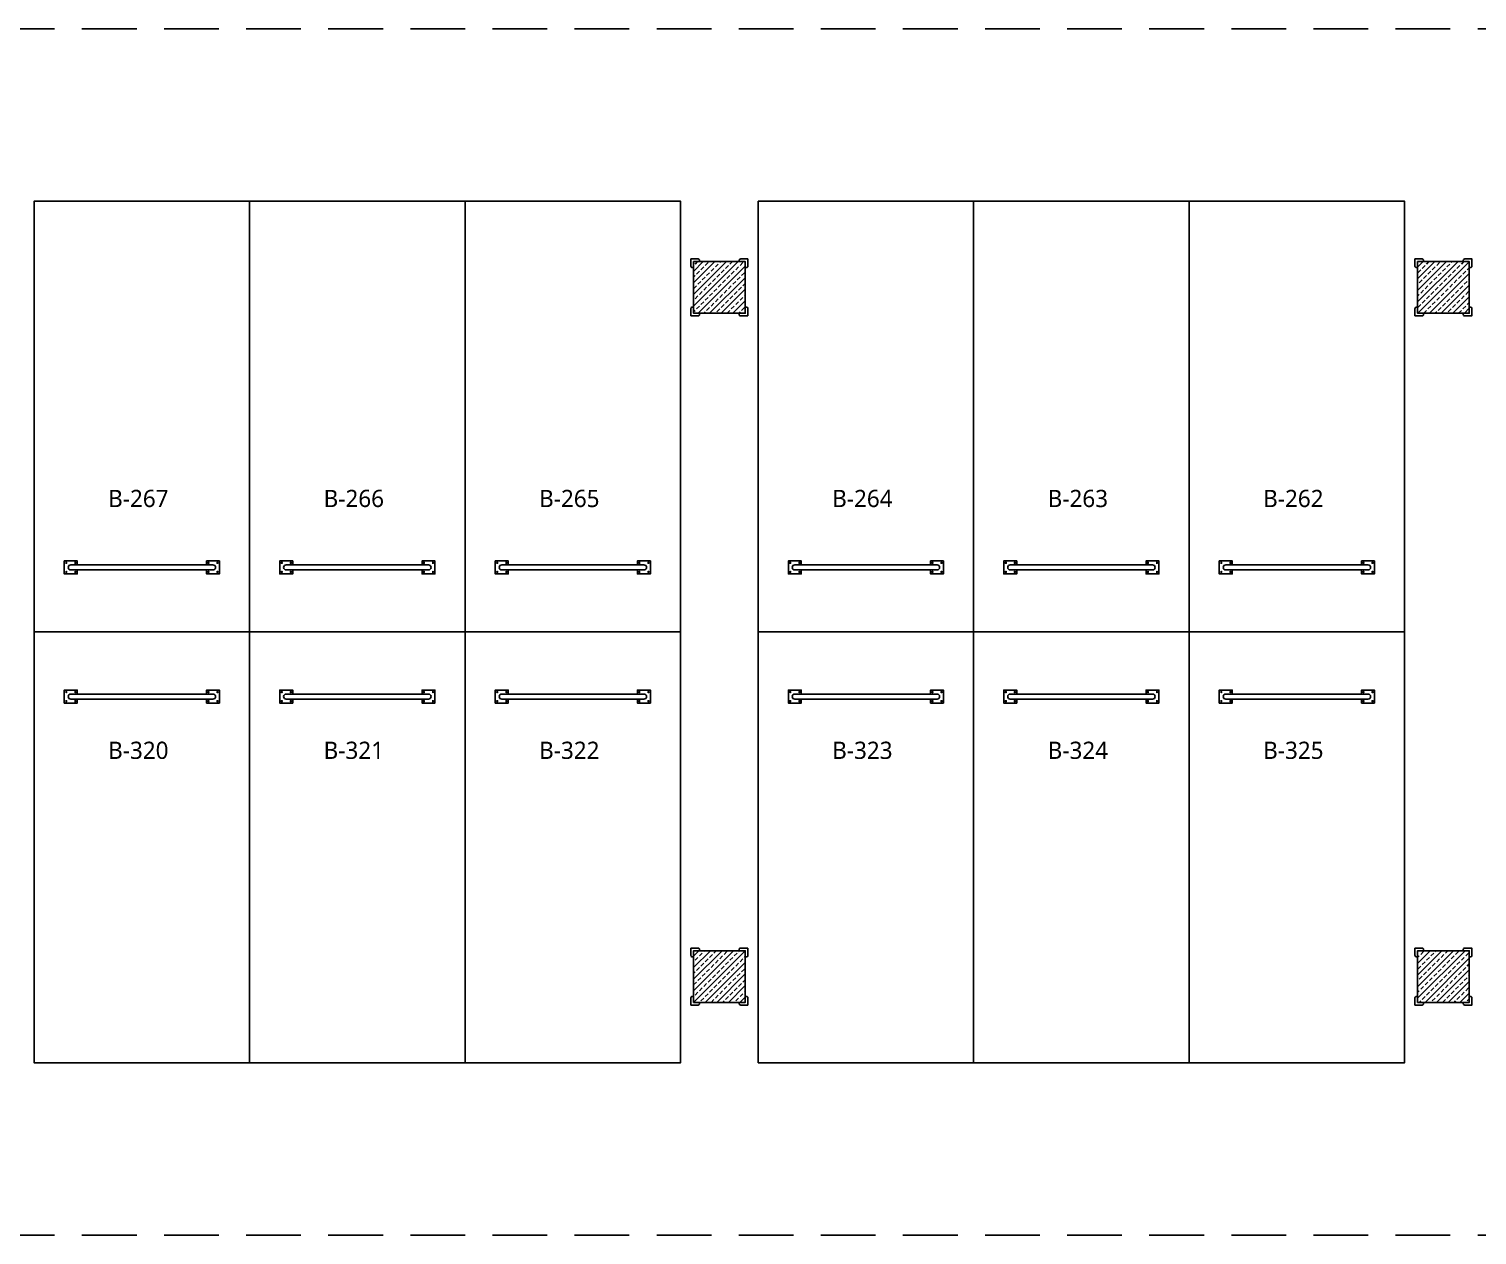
# Model space of a CAD drawing. Header units: millimetres. Extents: x -379292 to 1221486, y 92049 to 447512.
# Drawn here: x 148538 to 165338, y 205619 to 219619 of the extents above; entities that cross this region are included whole.
import ezdxf
from ezdxf.enums import TextEntityAlignment as Align

# ---------------------------------------------------------------- set-up
doc = ezdxf.new("R2010")
doc.units = ezdxf.units.MM
doc.linetypes.add('HIDDEN', pattern=[9.525, 6.35, -3.175])
for name, color, linetype in [('05_HATCH CONCRETE', 141, 'Continuous'), ('05_SYMBOL', 2, 'Continuous'), ('202-A-Y-MahalAd', 141, 'Continuous')]:
    doc.layers.add(name, color=color, linetype=linetype)
doc.styles.get("Standard").update_dxf_attribs({"font": 'segoeuil.ttf'})
pattern_1 = [(225, (905000, -3e-07), (67.351921, -67.351921), []), (225, (904932.65, -3e-07), (67.351921, -67.351921), [47.625, -23.8125])]

# ---------------------------------------------------------------- blocks, each defined once
blk = doc.blocks.new('202_Vida')
at = {"color": 0, "linetype": 'ByBlock', "ltscale": 0.2}
for points in [[(1, 0), (-1, 0)], [(0, 1), (0, -1)]]:
    blk.add_lwpolyline(points, dxfattribs=at)
at = {"color": 0, "linetype": 'ByBlock'}
for radius in [0.42, 0.23, 0.155]:
    blk.add_circle((0, 0), radius, dxfattribs=at)
blk = doc.blocks.new('202_Stoper')
at = {"color": 0, "linetype": 'ByBlock'}
for points in [[(-750, -30), (-750, -75), (-900, -75), (-900, 75), (-750, 75), (-750, 30)], [(750, -30), (750, -75), (900, -75), (900, 75), (750, 75), (750, 30)]]:
    blk.add_lwpolyline(points, dxfattribs=at)
blk.add_lwpolyline([(825, -30, 1), (825, 30), (-825, 30, 1), (-825, -30)], format="xyb", close=True, dxfattribs=at)
at = {"color": 0, "linetype": 'ByBlock', "yscale": 10, "zscale": 10, "rotation": 180}
for p, xscale in [((-877, 53), -10), ((-772, 53), 10), ((772, 53), -10), ((877, 53), 10)]:
    blk.add_blockref('202_Vida', p, dxfattribs=dict(at, xscale=xscale))
at = {"color": 0, "linetype": 'ByBlock', "yscale": 10, "zscale": 10}
for p, xscale in [((-877, -52), 10), ((-772, -52), -10), ((772, -52), 10), ((877, -52), -10)]:
    blk.add_blockref('202_Vida', p, dxfattribs=dict(at, xscale=xscale))
blk = doc.blocks.new('202_Mahalblok')
at = {"color": 0, "linetype": 'ByBlock', "flags": 128}
blk.add_lwpolyline([(0, 0), (0, 5000), (2500, 5000), (2500, 0)], close=True, dxfattribs=at)
at = {"color": 252}
blk.add_blockref('202_Stoper', (1250, 750), dxfattribs=at)
at = {"color": 0, "linetype": 'ByBlock', "ltscale": 25}
blk.add_attdef('MAHALNO', text='', height=200, dxfattribs=at).set_placement((1209, 1390), align=Align.BOTTOM_CENTER)
blk = doc.blocks.new('bariyer')
at = {"color": 8, "ltscale": 25}
blk.add_lwpolyline([(0, -70), (15, -70, 0.414214), (30, -55), (30, 30), (-55, 30, 0.414214), (-70, 15), (-70, 0), (0, 0)], format="xyb", close=True, dxfattribs=at)
blk = doc.blocks.new('OtoParkBodrumKatMimari')
at = {"layer": '05_HATCH CONCRETE'}
h = blk.add_hatch(dxfattribs=at)
h.set_pattern_fill('ANSI33', color=8, scale=15, angle=180, style=0)
h.set_pattern_definition(pattern_1)
h.paths.add_polyline_path([(105200, 116100), (104600, 116100), (104600, 115500), (105200, 115500)])
h = blk.add_hatch(dxfattribs=at)
h.set_pattern_fill('ANSI33', color=8, scale=15, angle=180, style=0)
h.set_pattern_definition(pattern_1)
h.paths.add_polyline_path([(113600, 116100), (113000, 116100), (113000, 115500), (113600, 115500)])
h = blk.add_hatch(dxfattribs=at)
h.set_pattern_fill('ANSI33', color=8, scale=15, angle=180, style=0)
h.set_pattern_definition(pattern_1)
h.paths.add_polyline_path([(105200, 108100), (104600, 108100), (104600, 107500), (105200, 107500)])
h = blk.add_hatch(dxfattribs=at)
h.set_pattern_fill('ANSI33', color=8, scale=15, angle=180, style=0)
h.set_pattern_definition(pattern_1)
h.paths.add_polyline_path([(113600, 108100), (113000, 108100), (113000, 107500), (113600, 107500)])
at = {"color": 5}
for points in [[(105200, 116100), (104600, 116100), (104600, 115500), (105200, 115500)], [(113600, 116100), (113000, 116100), (113000, 115500), (113600, 115500)], [(105200, 108100), (104600, 108100), (104600, 107500), (105200, 107500)], [(113600, 108100), (113000, 108100), (113000, 107500), (113600, 107500)]]:
    blk.add_lwpolyline(points, close=True, dxfattribs=at)
at = {"layer": '05_SYMBOL', "color": 252, "linetype": 'HIDDEN', "ltscale": 100}
for points in [[(19400, 118800), (135650, 118800)], [(19400, 104800), (128500, 104800)]]:
    blk.add_lwpolyline(points, dxfattribs=at)
at = {"layer": '05_SYMBOL', "color": 8, "xscale": -1}
for p in [(104600, 116100), (113000, 116100), (104600, 108100), (113000, 108100)]:
    blk.add_blockref('bariyer', p, dxfattribs=at)
at = {"layer": '05_SYMBOL', "color": 8}
for p in [(105200, 116100), (113600, 116100), (105200, 108100), (113600, 108100)]:
    blk.add_blockref('bariyer', p, dxfattribs=at)
at = {"layer": '05_SYMBOL', "color": 8, "rotation": 180}
for p in [(104600, 115500), (113000, 115500), (104600, 107500), (113000, 107500)]:
    blk.add_blockref('bariyer', p, dxfattribs=at)
at = {"layer": '05_SYMBOL', "color": 8, "xscale": -1, "rotation": 180}
for p in [(105200, 115500), (113600, 115500), (105200, 107500), (113600, 107500)]:
    blk.add_blockref('bariyer', p, dxfattribs=at)
at = {"layer": '202-A-Y-MahalAd', "color": 8, "ltscale": 25}
for p, values in [((96950, 111800), {'MAHALNO': 'B-267'}), ((99450, 111800), {'MAHALNO': 'B-266'}), ((101950, 111800), {'MAHALNO': 'B-265'}), ((105350, 111800), {'MAHALNO': 'B-264'}), ((107850, 111800), {'MAHALNO': 'B-263'}), ((110350, 111800), {'MAHALNO': 'B-262'})]:
    blk.add_blockref('202_Mahalblok', p, dxfattribs=at).add_auto_attribs(values)
ref = blk.add_blockref('202_Mahalblok', (96950, 111800), dxfattribs=dict(at, xscale=-1, rotation=180))
ref.add_attrib('MAHALNO', 'B-320', dxfattribs={"layer": '0', "color": 0, "linetype": 'ByBlock', "ltscale": 25, "height": 200}).set_placement((98159, 110267), align=Align.BOTTOM_CENTER)
ref = blk.add_blockref('202_Mahalblok', (99450, 111800), dxfattribs=dict(at, xscale=-1, rotation=180))
ref.add_attrib('MAHALNO', 'B-321', dxfattribs={"layer": '0', "color": 0, "linetype": 'ByBlock', "ltscale": 25, "height": 200}).set_placement((100659, 110267), align=Align.BOTTOM_CENTER)
ref = blk.add_blockref('202_Mahalblok', (101950, 111800), dxfattribs=dict(at, xscale=-1, rotation=180))
ref.add_attrib('MAHALNO', 'B-322', dxfattribs={"layer": '0', "color": 0, "linetype": 'ByBlock', "ltscale": 25, "height": 200}).set_placement((103159, 110267), align=Align.BOTTOM_CENTER)
ref = blk.add_blockref('202_Mahalblok', (105350, 111800), dxfattribs=dict(at, xscale=-1, rotation=180))
ref.add_attrib('MAHALNO', 'B-323', dxfattribs={"layer": '0', "color": 0, "linetype": 'ByBlock', "ltscale": 25, "height": 200}).set_placement((106559, 110267), align=Align.BOTTOM_CENTER)
ref = blk.add_blockref('202_Mahalblok', (107850, 111800), dxfattribs=dict(at, xscale=-1, rotation=180))
ref.add_attrib('MAHALNO', 'B-324', dxfattribs={"layer": '0', "color": 0, "linetype": 'ByBlock', "ltscale": 25, "height": 200}).set_placement((109059, 110267), align=Align.BOTTOM_CENTER)
ref = blk.add_blockref('202_Mahalblok', (110350, 111800), dxfattribs=dict(at, xscale=-1, rotation=180))
ref.add_attrib('MAHALNO', 'B-325', dxfattribs={"layer": '0', "color": 0, "linetype": 'ByBlock', "ltscale": 25, "height": 200}).set_placement((111559, 110267), align=Align.BOTTOM_CENTER)

msp = doc.modelspace()

# ---------------------------------------------------------------- block references
at = {"color": 8}
msp.add_blockref('OtoParkBodrumKatMimari', (51648, 100818.8), dxfattribs=at)

doc.saveas('drawing.dxf')
